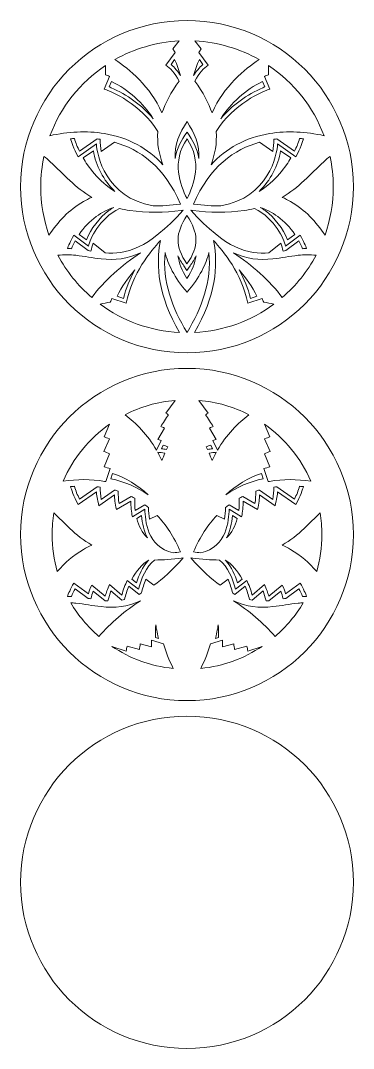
# Model space of a CAD drawing. Header units: millimetres. Extents: x -393 to 393, y -393 to 393.
# Drawn here: x 139 to 393, y -393 to 393 of the extents above; entities that cross this region are included whole.
import ezdxf

# ---------------------------------------------------------------- set-up
doc = ezdxf.new("R2010")
doc.units = ezdxf.units.MM
doc.header["$MEASUREMENT"] = 0
doc.layers.add('layer 1', color=7, linetype='Continuous')

msp = doc.modelspace()

# ---------------------------------------------------------------- linework, layer by layer
at = {"layer": 'layer 1', "lineweight": 9}
for points, knots in [([(392.8121, 265.8121), (392.8121, 335.9523), (335.9523, 392.8121), (265.8121, 392.8121), (265.8121, 392.8121), (195.6719, 392.8121), (138.8121, 335.9523), (138.8121, 265.8121), (138.8121, 265.8121), (138.8121, 195.6719), (195.6719, 138.8121), (265.8121, 138.8121), (265.8121, 138.8121), (335.9523, 138.8121), (392.8121, 195.6719), (392.8121, 265.8121)], [0, 0, 0, 0, 0.2, 0.2, 0.2, 0.2, 0.4, 0.4, 0.4, 0.4, 0.6, 0.6, 0.6, 0.6, 1, 1, 1, 1]), ([(210.8425, 362.9645), (225.4097, 371.2244), (242.0178, 376.3028), (259.7222, 377.2548), (259.7222, 377.2548), (259.7222, 377.2548), (255.0872, 371.1088), (255.0872, 371.1088), (255.0872, 371.1088), (255.5836, 370.3101), (256.1477, 369.4006), (256.7513, 368.3657), (256.7513, 368.3657), (256.7513, 368.3657), (249.7132, 358.5883), (249.7132, 358.5883), (249.7132, 358.5883), (252.6923, 356.7081), (256.6204, 352.6787), (259.8505, 346.564), (259.8505, 346.564), (253.5331, 337.8253), (249.3042, 329.7689), (246.7184, 322.2672), (246.7184, 322.2672), (237.6409, 342.686), (221.7443, 355.8388), (210.8425, 362.9645)], [0, 0, 0, 0, 0.125, 0.125, 0.125, 0.125, 0.25, 0.25, 0.25, 0.25, 0.375, 0.375, 0.375, 0.375, 0.5, 0.5, 0.5, 0.5, 0.625, 0.625, 0.625, 0.625, 0.75, 0.75, 0.75, 0.75, 1, 1, 1, 1]), ([(274.8729, 368.3657), (275.4765, 369.4006), (276.0406, 370.3101), (276.537, 371.1088), (276.537, 371.1088), (276.537, 371.1088), (271.902, 377.2548), (271.902, 377.2548), (271.902, 377.2548), (289.6065, 376.3028), (306.2146, 371.2243), (320.7817, 362.9646), (320.7817, 362.9646), (309.8798, 355.8387), (293.9834, 342.6859), (284.9058, 322.2671), (284.9058, 322.2671), (282.32, 329.7689), (278.091, 337.8252), (271.7736, 346.564), (271.7736, 346.564), (275.0037, 352.6788), (278.9319, 356.7081), (281.911, 358.5883), (281.911, 358.5883), (281.911, 358.5883), (274.8729, 368.3657), (274.8729, 368.3657)], [0, 0, 0, 0, 0.125, 0.125, 0.125, 0.125, 0.25, 0.25, 0.25, 0.25, 0.375, 0.375, 0.375, 0.375, 0.5, 0.5, 0.5, 0.5, 0.625, 0.625, 0.625, 0.625, 0.75, 0.75, 0.75, 0.75, 1, 1, 1, 1]), ([(256.3592, 362.9294), (258.3157, 358.9942), (259.7518, 354.9656), (260.8018, 350.6983), (260.8018, 350.6983), (258.8773, 353.7947), (256.4531, 356.8788), (253.7063, 359.2137), (253.7063, 359.2137), (253.7063, 359.2137), (256.3592, 362.9294), (256.3592, 362.9294)], [0, 0, 0, 0, 0.25, 0.25, 0.25, 0.25, 0.5, 0.5, 0.5, 0.5, 1, 1, 1, 1]), ([(270.8224, 350.6983), (271.8724, 354.9656), (273.3085, 358.9942), (275.265, 362.9294), (275.265, 362.9294), (275.265, 362.9294), (277.9179, 359.2137), (277.9179, 359.2137), (277.9179, 359.2137), (275.1711, 356.8788), (272.7469, 353.7947), (270.8224, 350.6983)], [0, 0, 0, 0, 0.25, 0.25, 0.25, 0.25, 0.5, 0.5, 0.5, 0.5, 1, 1, 1, 1]), ([(203.5459, 351.3994), (204.5718, 351.0199), (205.6314, 350.5933), (206.7182, 350.1197), (206.7182, 350.1197), (206.7182, 350.1197), (202.6014, 340.4472), (202.6014, 340.4472), (202.6014, 340.4472), (208.2282, 338.5216), (230.2641, 329.4539), (243.615, 308.0762), (243.615, 308.0762), (242.79, 298.8162), (244.447, 290.4209), (247.4732, 282.5708), (247.4732, 282.5708), (236.0486, 294.9576), (221.2684, 303.3664), (202.8088, 306.4482), (202.8088, 306.4482), (189.1628, 308.7263), (174.8233, 307.8294), (161.2042, 304.7974), (161.2042, 304.7974), (169.4253, 326.8475), (184.4188, 345.5985), (203.6547, 358.5211), (203.6547, 358.5211), (203.7907, 355.9416), (203.7263, 353.4731), (203.5459, 351.3994)], [0, 0, 0, 0, 0.11111111, 0.11111111, 0.11111111, 0.11111111, 0.22222222, 0.22222222, 0.22222222, 0.22222222, 0.33333333, 0.33333333, 0.33333333, 0.33333333, 0.44444444, 0.44444444, 0.44444444, 0.44444444, 0.55555556, 0.55555556, 0.55555556, 0.55555556, 0.66666667, 0.66666667, 0.66666667, 0.66666667, 0.77777778, 0.77777778, 0.77777778, 0.77777778, 1, 1, 1, 1]), ([(324.906, 350.1197), (325.9928, 350.5933), (327.0524, 351.0199), (328.0783, 351.3994), (328.0783, 351.3994), (327.8979, 353.4731), (327.8336, 355.9415), (327.9695, 358.521), (327.9695, 358.521), (347.2055, 345.5986), (362.1989, 326.8474), (370.42, 304.7975), (370.42, 304.7975), (356.8009, 307.8295), (342.4615, 308.7264), (328.8154, 306.4482), (328.8154, 306.4482), (310.3556, 303.3664), (295.5757, 294.9575), (284.151, 282.5707), (284.151, 282.5707), (287.1771, 290.4208), (288.834, 298.816), (288.0091, 308.0761), (288.0091, 308.0761), (301.36, 329.4539), (323.396, 338.5216), (329.0228, 340.4472), (329.0228, 340.4472), (329.0228, 340.4472), (324.906, 350.1197), (324.906, 350.1197)], [0, 0, 0, 0, 0.11111111, 0.11111111, 0.11111111, 0.11111111, 0.22222222, 0.22222222, 0.22222222, 0.22222222, 0.33333333, 0.33333333, 0.33333333, 0.33333333, 0.44444444, 0.44444444, 0.44444444, 0.44444444, 0.55555556, 0.55555556, 0.55555556, 0.55555556, 0.66666667, 0.66666667, 0.66666667, 0.66666667, 0.77777778, 0.77777778, 0.77777778, 0.77777778, 1, 1, 1, 1]), ([(208.2342, 346.2419), (220.9679, 340.0357), (232.4161, 329.7146), (240.1063, 317.7927), (240.1063, 317.7927), (231.4861, 328.0843), (220.0317, 336.2785), (207.8381, 341.5033), (207.8381, 341.5033), (207.3772, 341.7008), (206.9133, 341.895), (206.4469, 342.0843), (206.4469, 342.0843), (206.4469, 342.0843), (208.2342, 346.2419), (208.2342, 346.2419)], [0, 0, 0, 0, 0.2, 0.2, 0.2, 0.2, 0.4, 0.4, 0.4, 0.4, 0.6, 0.6, 0.6, 0.6, 1, 1, 1, 1]), ([(291.5179, 317.7927), (299.2081, 329.7146), (310.6563, 340.0357), (323.39, 346.2419), (323.39, 346.2419), (323.39, 346.2419), (325.1773, 342.0843), (325.1773, 342.0843), (325.1773, 342.0843), (324.7109, 341.895), (324.247, 341.7008), (323.7861, 341.5033), (323.7861, 341.5033), (311.5925, 336.2785), (300.1381, 328.0843), (291.5179, 317.7927)], [0, 0, 0, 0, 0.2, 0.2, 0.2, 0.2, 0.4, 0.4, 0.4, 0.4, 0.6, 0.6, 0.6, 0.6, 1, 1, 1, 1]), ([(256.7044, 287.284), (256.1216, 297.5838), (260.2175, 307.1542), (265.8121, 315.7072), (265.8121, 315.7072), (271.4067, 307.1542), (275.5026, 297.5838), (274.9198, 287.284), (274.9198, 287.284), (273.6211, 295.622), (270.3471, 300.8212), (265.8121, 307.5427), (265.8121, 307.5427), (261.2771, 300.8212), (258.0031, 295.622), (256.7044, 287.284)], [0, 0, 0, 0, 0.2, 0.2, 0.2, 0.2, 0.4, 0.4, 0.4, 0.4, 0.6, 0.6, 0.6, 0.6, 1, 1, 1, 1]), ([(210.5878, 299.7909), (229.4677, 294.4594), (248.5226, 281.2531), (260.9116, 252.4455), (260.9116, 252.4455), (253.2045, 251.5254), (246.2357, 251.1123), (239.9017, 251.1301), (239.9017, 251.1301), (203.8404, 257.4791), (196.7841, 290.2678), (196.7311, 298.5488), (196.7311, 298.5488), (196.7311, 298.5488), (182.7512, 288.6435), (182.7512, 288.6435), (182.7512, 288.6435), (179.1754, 295.2018), (177.4036, 300.5095), (176.9938, 302.4398), (176.9938, 302.4398), (177.9449, 302.5291), (178.9119, 302.6079), (179.8931, 302.6741), (179.8931, 302.6741), (180.8733, 299.3536), (182.1994, 295.9695), (183.7418, 292.883), (183.7418, 292.883), (183.7418, 292.883), (197.1371, 302.3739), (197.1371, 302.3739), (197.1371, 302.3739), (197.9531, 302.2852), (198.7727, 302.1846), (199.595, 302.0716), (199.595, 302.0716), (199.6166, 298.6475), (199.6322, 296.0527), (200.379, 292.6048), (200.379, 292.6048), (200.379, 292.6048), (210.5878, 299.7909), (210.5878, 299.7909)], [0, 0, 0, 0, 0.08333333, 0.08333333, 0.08333333, 0.08333333, 0.16666667, 0.16666667, 0.16666667, 0.16666667, 0.25, 0.25, 0.25, 0.25, 0.33333333, 0.33333333, 0.33333333, 0.33333333, 0.41666667, 0.41666667, 0.41666667, 0.41666667, 0.5, 0.5, 0.5, 0.5, 0.58333333, 0.58333333, 0.58333333, 0.58333333, 0.66666667, 0.66666667, 0.66666667, 0.66666667, 0.75, 0.75, 0.75, 0.75, 0.83333333, 0.83333333, 0.83333333, 0.83333333, 1, 1, 1, 1]), ([(265.8121, 256.8912), (260.3153, 267.4803), (254.015, 284.8972), (265.8121, 302.382), (265.8121, 302.382), (277.6092, 284.8972), (271.3089, 267.4803), (265.8121, 256.8912)], [0, 0, 0, 0, 0.33333333, 0.33333333, 0.33333333, 0.33333333, 1, 1, 1, 1]), ([(331.2452, 292.6048), (331.992, 296.0527), (332.0076, 298.6475), (332.0291, 302.0716), (332.0291, 302.0716), (332.8515, 302.1846), (333.6711, 302.2852), (334.4871, 302.3739), (334.4871, 302.3739), (334.4871, 302.3739), (347.8824, 292.883), (347.8824, 292.883), (347.8824, 292.883), (349.4248, 295.9695), (350.7509, 299.3536), (351.7311, 302.6741), (351.7311, 302.6741), (352.7123, 302.6079), (353.6793, 302.5291), (354.6304, 302.4398), (354.6304, 302.4398), (354.2206, 300.5095), (352.4489, 295.2017), (348.8731, 288.6435), (348.8731, 288.6435), (348.8731, 288.6435), (334.8931, 298.5488), (334.8931, 298.5488), (334.8931, 298.5488), (334.8401, 290.2678), (327.7838, 257.4791), (291.7225, 251.1301), (291.7225, 251.1301), (285.3885, 251.1123), (278.4197, 251.5254), (270.7126, 252.4455), (270.7126, 252.4455), (283.1016, 281.2531), (302.1565, 294.4594), (321.0364, 299.7909), (321.0364, 299.7909), (321.0364, 299.7909), (331.2452, 292.6048), (331.2452, 292.6048)], [0, 0, 0, 0, 0.08333333, 0.08333333, 0.08333333, 0.08333333, 0.16666667, 0.16666667, 0.16666667, 0.16666667, 0.25, 0.25, 0.25, 0.25, 0.33333333, 0.33333333, 0.33333333, 0.33333333, 0.41666667, 0.41666667, 0.41666667, 0.41666667, 0.5, 0.5, 0.5, 0.5, 0.58333333, 0.58333333, 0.58333333, 0.58333333, 0.66666667, 0.66666667, 0.66666667, 0.66666667, 0.75, 0.75, 0.75, 0.75, 0.83333333, 0.83333333, 0.83333333, 0.83333333, 1, 1, 1, 1]), ([(194.3554, 293.328), (196.3112, 282.0019), (201.9258, 270.7164), (210.8185, 262.206), (210.8185, 262.206), (198.3932, 269.7967), (189.8501, 281.9779), (186.5458, 287.7947), (186.5458, 287.7947), (186.5458, 287.7947), (194.3554, 293.328), (194.3554, 293.328)], [0, 0, 0, 0, 0.25, 0.25, 0.25, 0.25, 0.5, 0.5, 0.5, 0.5, 1, 1, 1, 1]), ([(320.8057, 262.206), (329.6984, 270.7164), (335.313, 282.0019), (337.2688, 293.328), (337.2688, 293.328), (337.2688, 293.328), (345.0784, 287.7947), (345.0784, 287.7947), (345.0784, 287.7947), (341.7741, 281.9779), (333.231, 269.7967), (320.8057, 262.206)], [0, 0, 0, 0, 0.25, 0.25, 0.25, 0.25, 0.5, 0.5, 0.5, 0.5, 1, 1, 1, 1]), ([(161.4218, 284.9049), (166.5402, 280.2498), (171.2902, 275.1985), (176.3585, 270.4847), (176.3585, 270.4847), (181.5732, 265.6347), (186.9821, 261.2829), (193.0888, 257.6798), (193.0888, 257.6798), (190.9442, 256.7113), (188.837, 255.6286), (186.772, 254.4284), (186.772, 254.4284), (175.8147, 248.0597), (167.2474, 239.153), (160.4931, 228.7903), (160.4931, 228.7903), (156.4209, 240.3753), (154.206, 252.835), (154.206, 265.8121), (154.206, 265.8121), (154.206, 273.7673), (155.0385, 281.5282), (156.6207, 289.0122), (156.6207, 289.0122), (158.2659, 287.7017), (159.8605, 286.3248), (161.4218, 284.9049)], [0, 0, 0, 0, 0.125, 0.125, 0.125, 0.125, 0.25, 0.25, 0.25, 0.25, 0.375, 0.375, 0.375, 0.375, 0.5, 0.5, 0.5, 0.5, 0.625, 0.625, 0.625, 0.625, 0.75, 0.75, 0.75, 0.75, 1, 1, 1, 1]), ([(355.2657, 270.4847), (360.334, 275.1986), (365.0841, 280.25), (370.2024, 284.9049), (370.2024, 284.9049), (371.7636, 286.3248), (373.3582, 287.7017), (375.0035, 289.0123), (375.0035, 289.0123), (376.5858, 281.5283), (377.4182, 273.7673), (377.4182, 265.8121), (377.4182, 265.8121), (377.4182, 252.8351), (375.2033, 240.3753), (371.1311, 228.7903), (371.1311, 228.7903), (364.3769, 239.1531), (355.8095, 248.0596), (344.8522, 254.4284), (344.8522, 254.4284), (342.7871, 255.6286), (340.68, 256.7114), (338.5354, 257.6798), (338.5354, 257.6798), (344.6421, 261.2829), (350.0508, 265.6347), (355.2657, 270.4847)], [0, 0, 0, 0, 0.125, 0.125, 0.125, 0.125, 0.25, 0.25, 0.25, 0.25, 0.375, 0.375, 0.375, 0.375, 0.5, 0.5, 0.5, 0.5, 0.625, 0.625, 0.625, 0.625, 0.75, 0.75, 0.75, 0.75, 1, 1, 1, 1]), ([(222.0873, 247.6263), (235.0281, 245.6328), (248.522, 246.1215), (261.4819, 247.6689), (261.4819, 247.6689), (261.4819, 247.6689), (263.0132, 247.8517), (263.0132, 247.8517), (263.0132, 247.8517), (235.8015, 217.9012), (219.0519, 213.9478), (203.2632, 215.1893), (203.2632, 215.1893), (203.2632, 215.1893), (194.2623, 222.5304), (194.2623, 222.5304), (194.2623, 222.5304), (193.5343, 220.59), (193.0083, 218.6023), (192.4436, 216.6113), (192.4436, 216.6113), (191.7332, 216.7248), (191.0202, 216.8391), (190.304, 216.9523), (190.304, 216.9523), (190.304, 216.9523), (180.3982, 224.3847), (180.3982, 224.3847), (180.3982, 224.3847), (179.3457, 222.493), (178.4295, 220.4653), (177.6152, 218.441), (177.6152, 218.441), (176.6087, 218.494), (175.5886, 218.5278), (174.5531, 218.5381), (174.5531, 218.5381), (175.2625, 220.4026), (176.7789, 224.1798), (179.5128, 228.6575), (179.5128, 228.6575), (179.5128, 228.6575), (190.5198, 220.3988), (190.5198, 220.3988), (190.5198, 220.3988), (192.134, 226.0762), (198.1964, 240.937), (214.3238, 249.1564), (214.3238, 249.1564), (216.8736, 248.5374), (219.4621, 248.0307), (222.0873, 247.6263)], [0, 0, 0, 0, 0.07142857, 0.07142857, 0.07142857, 0.07142857, 0.14285714, 0.14285714, 0.14285714, 0.14285714, 0.21428571, 0.21428571, 0.21428571, 0.21428571, 0.28571429, 0.28571429, 0.28571429, 0.28571429, 0.35714286, 0.35714286, 0.35714286, 0.35714286, 0.42857143, 0.42857143, 0.42857143, 0.42857143, 0.5, 0.5, 0.5, 0.5, 0.57142857, 0.57142857, 0.57142857, 0.57142857, 0.64285714, 0.64285714, 0.64285714, 0.64285714, 0.71428571, 0.71428571, 0.71428571, 0.71428571, 0.78571429, 0.78571429, 0.78571429, 0.78571429, 0.85714286, 0.85714286, 0.85714286, 0.85714286, 1, 1, 1, 1]), ([(196.6, 243.0739), (200.7999, 246.0997), (205.281, 248.3776), (209.9467, 250.0251), (209.9467, 250.0251), (208.6659, 249.2532), (207.4141, 248.4187), (206.1943, 247.5195), (206.1943, 247.5195), (198.777, 242.0521), (192.4812, 233.8785), (189.062, 225.1011), (189.062, 225.1011), (189.062, 225.1011), (183.3894, 229.3573), (183.3894, 229.3573), (183.3894, 229.3573), (186.9502, 234.6415), (191.389, 239.3196), (196.6, 243.0739)], [0, 0, 0, 0, 0.16666667, 0.16666667, 0.16666667, 0.16666667, 0.33333333, 0.33333333, 0.33333333, 0.33333333, 0.5, 0.5, 0.5, 0.5, 0.66666667, 0.66666667, 0.66666667, 0.66666667, 1, 1, 1, 1]), ([(265.8118, 206.9176), (256.4227, 220.3269), (256.9083, 230.2157), (265.8119, 243.777), (265.8119, 243.777), (274.7153, 230.2156), (275.2008, 220.3267), (265.8118, 206.9176)], [0, 0, 0, 0, 0.33333333, 0.33333333, 0.33333333, 0.33333333, 1, 1, 1, 1]), ([(270.1423, 247.6689), (283.1022, 246.1215), (296.5962, 245.633), (309.5369, 247.6263), (309.5369, 247.6263), (312.1621, 248.0306), (314.7507, 248.5373), (317.3003, 249.1564), (317.3003, 249.1564), (333.4279, 240.9371), (339.4902, 226.0762), (341.1044, 220.3988), (341.1044, 220.3988), (341.1044, 220.3988), (352.1114, 228.6575), (352.1114, 228.6575), (352.1114, 228.6575), (354.8453, 224.1798), (356.3617, 220.4026), (357.0711, 218.5381), (357.0711, 218.5381), (356.0356, 218.5278), (355.0155, 218.494), (354.009, 218.441), (354.009, 218.441), (353.1947, 220.4653), (352.2785, 222.493), (351.226, 224.3847), (351.226, 224.3847), (351.226, 224.3847), (341.3202, 216.9523), (341.3202, 216.9523), (341.3202, 216.9523), (340.604, 216.8391), (339.891, 216.7248), (339.1806, 216.6113), (339.1806, 216.6113), (338.6159, 218.6023), (338.0899, 220.59), (337.3619, 222.5304), (337.3619, 222.5304), (337.3619, 222.5304), (328.361, 215.1893), (328.361, 215.1893), (328.361, 215.1893), (312.5723, 213.9478), (295.8227, 217.9012), (268.611, 247.8517), (268.611, 247.8517), (268.611, 247.8517), (270.1423, 247.6689), (270.1423, 247.6689)], [0, 0, 0, 0, 0.07142857, 0.07142857, 0.07142857, 0.07142857, 0.14285714, 0.14285714, 0.14285714, 0.14285714, 0.21428571, 0.21428571, 0.21428571, 0.21428571, 0.28571429, 0.28571429, 0.28571429, 0.28571429, 0.35714286, 0.35714286, 0.35714286, 0.35714286, 0.42857143, 0.42857143, 0.42857143, 0.42857143, 0.5, 0.5, 0.5, 0.5, 0.57142857, 0.57142857, 0.57142857, 0.57142857, 0.64285714, 0.64285714, 0.64285714, 0.64285714, 0.71428571, 0.71428571, 0.71428571, 0.71428571, 0.78571429, 0.78571429, 0.78571429, 0.78571429, 0.85714286, 0.85714286, 0.85714286, 0.85714286, 1, 1, 1, 1]), ([(321.6775, 250.0251), (326.3432, 248.3776), (330.8243, 246.0997), (335.0242, 243.0739), (335.0242, 243.0739), (340.2352, 239.3196), (344.674, 234.6415), (348.2348, 229.3573), (348.2348, 229.3573), (348.2348, 229.3573), (342.5622, 225.1011), (342.5622, 225.1011), (342.5622, 225.1011), (339.143, 233.8785), (332.8472, 242.0521), (325.4299, 247.5195), (325.4299, 247.5195), (324.2101, 248.4187), (322.9583, 249.2532), (321.6775, 250.0251)], [0, 0, 0, 0, 0.16666667, 0.16666667, 0.16666667, 0.16666667, 0.33333333, 0.33333333, 0.33333333, 0.33333333, 0.5, 0.5, 0.5, 0.5, 0.66666667, 0.66666667, 0.66666667, 0.66666667, 1, 1, 1, 1]), ([(208.4663, 180.3034), (208.4663, 180.3034), (219.3051, 176.7188), (219.3051, 176.7188), (219.3051, 176.7188), (224.3444, 199.8278), (237.9258, 216.3343), (245.5908, 224.715), (245.5908, 224.715), (241.7015, 204.8717), (243.9919, 182.0805), (260.1822, 154.3456), (260.1822, 154.3456), (237.5481, 155.4701), (216.6885, 163.3377), (199.5714, 175.9806), (199.5714, 175.9806), (202.1025, 176.6311), (204.5682, 177.1322), (207.2618, 177.6363), (207.2618, 177.6363), (207.6543, 178.537), (208.0558, 179.4258), (208.4663, 180.3034)], [0, 0, 0, 0, 0.14285714, 0.14285714, 0.14285714, 0.14285714, 0.28571429, 0.28571429, 0.28571429, 0.28571429, 0.42857143, 0.42857143, 0.42857143, 0.42857143, 0.57142857, 0.57142857, 0.57142857, 0.57142857, 0.71428571, 0.71428571, 0.71428571, 0.71428571, 1, 1, 1, 1]), ([(286.0335, 224.7149), (293.6984, 216.3343), (307.2798, 199.8278), (312.3191, 176.7188), (312.3191, 176.7188), (312.3191, 176.7188), (323.1579, 180.3034), (323.1579, 180.3034), (323.1579, 180.3034), (323.5684, 179.4258), (323.9699, 178.537), (324.3624, 177.6363), (324.3624, 177.6363), (327.056, 177.1322), (329.5218, 176.6313), (332.0529, 175.9807), (332.0529, 175.9807), (314.9357, 163.3376), (294.0763, 155.4701), (271.442, 154.3456), (271.442, 154.3456), (287.6323, 182.0806), (289.9226, 204.8717), (286.0335, 224.7149)], [0, 0, 0, 0, 0.14285714, 0.14285714, 0.14285714, 0.14285714, 0.28571429, 0.28571429, 0.28571429, 0.28571429, 0.42857143, 0.42857143, 0.42857143, 0.42857143, 0.57142857, 0.57142857, 0.57142857, 0.57142857, 0.71428571, 0.71428571, 0.71428571, 0.71428571, 1, 1, 1, 1]), ([(167.2753, 213.359), (171.8152, 213.8654), (176.3284, 213.8234), (181.0462, 213.3532), (181.0462, 213.3532), (187.4704, 212.713), (193.7893, 211.3587), (200.202, 210.6491), (200.202, 210.6491), (211.09, 209.4443), (220.293, 210.5295), (230.319, 215.1952), (230.319, 215.1952), (230.3274, 215.199), (230.336, 215.2032), (230.3445, 215.207), (230.3445, 215.207), (216.4925, 206.36), (202.4928, 193.7664), (193.1269, 181.1173), (193.1269, 181.1173), (182.6355, 190.1295), (173.8373, 201.0577), (167.2753, 213.359)], [0, 0, 0, 0, 0.14285714, 0.14285714, 0.14285714, 0.14285714, 0.28571429, 0.28571429, 0.28571429, 0.28571429, 0.42857143, 0.42857143, 0.42857143, 0.42857143, 0.57142857, 0.57142857, 0.57142857, 0.57142857, 0.71428571, 0.71428571, 0.71428571, 0.71428571, 1, 1, 1, 1]), ([(265.8121, 185.1387), (275.444, 196.6056), (280.5161, 206.6173), (282.5073, 215.5916), (282.5073, 215.5916), (284.6005, 193.418), (277.1846, 172.965), (265.8121, 154.2886), (265.8121, 154.2886), (254.4396, 172.9649), (247.0239, 193.4178), (249.1169, 215.5913), (249.1169, 215.5913), (251.1082, 206.617), (256.1804, 196.6055), (265.8121, 185.1387)], [0, 0, 0, 0, 0.2, 0.2, 0.2, 0.2, 0.4, 0.4, 0.4, 0.4, 0.6, 0.6, 0.6, 0.6, 1, 1, 1, 1]), ([(263.4474, 205.2621), (263.4474, 205.2621), (265.8118, 201.8853), (265.8118, 201.8853), (265.8118, 201.8853), (265.8118, 201.8853), (268.1762, 205.2621), (268.1762, 205.2621), (268.1762, 205.2621), (270.0328, 207.9137), (271.5474, 210.4751), (272.7107, 212.9916), (272.7107, 212.9916), (272.0158, 207.3731), (269.7095, 201.7395), (265.812, 195.5876), (265.812, 195.5876), (261.915, 201.7389), (259.6084, 207.3719), (258.9134, 212.9903), (258.9134, 212.9903), (260.0767, 210.4743), (261.5911, 207.9132), (263.4474, 205.2621)], [0, 0, 0, 0, 0.14285714, 0.14285714, 0.14285714, 0.14285714, 0.28571429, 0.28571429, 0.28571429, 0.28571429, 0.42857143, 0.42857143, 0.42857143, 0.42857143, 0.57142857, 0.57142857, 0.57142857, 0.57142857, 0.71428571, 0.71428571, 0.71428571, 0.71428571, 1, 1, 1, 1]), ([(331.4222, 210.6491), (337.8349, 211.3587), (344.154, 212.7131), (350.578, 213.3532), (350.578, 213.3532), (355.2958, 213.8232), (359.8091, 213.8654), (364.3488, 213.359), (364.3488, 213.359), (357.7868, 201.0577), (348.9888, 190.1294), (338.4973, 181.1172), (338.4973, 181.1172), (329.1314, 193.7664), (315.1316, 206.3601), (301.2797, 215.207), (301.2797, 215.207), (301.2882, 215.2032), (301.2968, 215.1991), (301.3052, 215.1952), (301.3052, 215.1952), (311.3315, 210.5294), (320.5342, 209.4443), (331.4222, 210.6491)], [0, 0, 0, 0, 0.14285714, 0.14285714, 0.14285714, 0.14285714, 0.28571429, 0.28571429, 0.28571429, 0.28571429, 0.42857143, 0.42857143, 0.42857143, 0.42857143, 0.57142857, 0.57142857, 0.57142857, 0.57142857, 0.71428571, 0.71428571, 0.71428571, 0.71428571, 1, 1, 1, 1]), ([(212.4227, 182.035), (216.0274, 189.2596), (220.7683, 196.0799), (226.065, 202.3028), (226.065, 202.3028), (222.3006, 195.4138), (219.1968, 188.037), (217.2286, 180.4498), (217.2286, 180.4498), (217.2286, 180.4498), (212.4227, 182.035), (212.4227, 182.035)], [0, 0, 0, 0, 0.25, 0.25, 0.25, 0.25, 0.5, 0.5, 0.5, 0.5, 1, 1, 1, 1]), ([(305.5592, 202.3028), (310.8559, 196.0799), (315.5968, 189.2596), (319.2015, 182.035), (319.2015, 182.035), (319.2015, 182.035), (314.3956, 180.4498), (314.3956, 180.4498), (314.3956, 180.4498), (312.4274, 188.037), (309.3236, 195.4138), (305.5592, 202.3028)], [0, 0, 0, 0, 0.25, 0.25, 0.25, 0.25, 0.5, 0.5, 0.5, 0.5, 1, 1, 1, 1]), ([(392.8121, -0.0413), (392.8121, 70.0989), (335.9523, 126.9587), (265.8121, 126.9587), (265.8121, 126.9587), (195.6719, 126.9587), (138.8121, 70.0989), (138.8121, -0.0413), (138.8121, -0.0413), (138.8121, -70.1815), (195.6719, -127.0413), (265.8121, -127.0413), (265.8121, -127.0413), (335.9523, -127.0413), (392.8121, -70.1815), (392.8121, -0.0413)], [0, 0, 0, 0, 0.2, 0.2, 0.2, 0.2, 0.4, 0.4, 0.4, 0.4, 0.6, 0.6, 0.6, 0.6, 1, 1, 1, 1]), ([(218.664, 91.4988), (230.2517, 97.4791), (243.121, 101.3238), (256.7513, 102.5124), (256.7513, 102.5124), (256.7513, 102.5124), (249.7132, 92.7349), (249.7132, 92.7349), (249.7132, 92.7349), (250.3156, 92.3547), (250.9569, 91.8866), (251.6233, 91.3312), (251.6233, 91.3312), (250.1495, 89.11), (247.1687, 84.5329), (245.8566, 82.5763), (245.8566, 82.5763), (246.6198, 82.2534), (247.5241, 81.8171), (248.5194, 81.2656), (248.5194, 81.2656), (248.5194, 81.2656), (243.4706, 72.5898), (243.4706, 72.5898), (243.4706, 72.5898), (244.1467, 72.4494), (245.0929, 72.2202), (246.2178, 71.8881), (246.2178, 71.8881), (246.2178, 71.8881), (242.6436, 64.3833), (242.6436, 64.3833), (242.6436, 64.3833), (235.7544, 76.2424), (226.7163, 85.1716), (218.664, 91.4988)], [0, 0, 0, 0, 0.1, 0.1, 0.1, 0.1, 0.2, 0.2, 0.2, 0.2, 0.3, 0.3, 0.3, 0.3, 0.4, 0.4, 0.4, 0.4, 0.5, 0.5, 0.5, 0.5, 0.6, 0.6, 0.6, 0.6, 0.7, 0.7, 0.7, 0.7, 0.8, 0.8, 0.8, 0.8, 1, 1, 1, 1]), ([(281.911, 92.7349), (281.911, 92.7349), (274.8729, 102.5124), (274.8729, 102.5124), (274.8729, 102.5124), (288.5032, 101.3238), (301.3724, 97.479), (312.9602, 91.4987), (312.9602, 91.4987), (304.9079, 85.1714), (295.8697, 76.2424), (288.9806, 64.3832), (288.9806, 64.3832), (288.9806, 64.3832), (285.4064, 71.8881), (285.4064, 71.8881), (285.4064, 71.8881), (286.5313, 72.2202), (287.4775, 72.4494), (288.1536, 72.5898), (288.1536, 72.5898), (288.1536, 72.5898), (283.1048, 81.2656), (283.1048, 81.2656), (283.1048, 81.2656), (284.1, 81.8172), (285.0044, 82.2534), (285.7676, 82.5763), (285.7676, 82.5763), (284.4555, 84.5329), (281.4747, 89.11), (280.0009, 91.3312), (280.0009, 91.3312), (280.6673, 91.8866), (281.3086, 92.3547), (281.911, 92.7349)], [0, 0, 0, 0, 0.1, 0.1, 0.1, 0.1, 0.2, 0.2, 0.2, 0.2, 0.3, 0.3, 0.3, 0.3, 0.4, 0.4, 0.4, 0.4, 0.5, 0.5, 0.5, 0.5, 0.6, 0.6, 0.6, 0.6, 0.7, 0.7, 0.7, 0.7, 0.8, 0.8, 0.8, 0.8, 1, 1, 1, 1]), ([(171.2695, 40.7652), (178.8674, 58.3448), (191.2252, 73.3869), (206.7182, 84.2663), (206.7182, 84.2663), (206.7182, 84.2663), (202.6014, 74.5938), (202.6014, 74.5938), (202.6014, 74.5938), (203.5455, 74.2707), (204.9517, 73.7465), (206.7013, 72.9969), (206.7013, 72.9969), (206.7013, 72.9969), (202.3038, 63.4993), (202.3038, 63.4993), (202.3038, 63.4993), (203.6746, 62.9562), (205.1783, 62.3474), (206.783, 61.663), (206.783, 61.663), (206.783, 61.663), (202.6665, 51.5994), (202.6665, 51.5994), (202.6665, 51.5994), (204.0364, 51.2835), (205.5875, 50.857), (207.2747, 50.3172), (207.2747, 50.3172), (207.2747, 50.3172), (203.9124, 40.4034), (203.9124, 40.4034), (203.9124, 40.4034), (203.5461, 40.4693), (203.1781, 40.5331), (202.8087, 40.5948), (202.8087, 40.5948), (192.4887, 42.3175), (181.7714, 42.2244), (171.2695, 40.7652)], [0, 0, 0, 0, 0.09090909, 0.09090909, 0.09090909, 0.09090909, 0.18181818, 0.18181818, 0.18181818, 0.18181818, 0.27272727, 0.27272727, 0.27272727, 0.27272727, 0.36363636, 0.36363636, 0.36363636, 0.36363636, 0.45454545, 0.45454545, 0.45454545, 0.45454545, 0.54545455, 0.54545455, 0.54545455, 0.54545455, 0.63636364, 0.63636364, 0.63636364, 0.63636364, 0.72727273, 0.72727273, 0.72727273, 0.72727273, 0.81818182, 0.81818182, 0.81818182, 0.81818182, 1, 1, 1, 1]), ([(328.9577, 51.5994), (328.9577, 51.5994), (324.8412, 61.663), (324.8412, 61.663), (324.8412, 61.663), (326.4458, 62.3474), (327.9496, 62.9562), (329.3204, 63.4993), (329.3204, 63.4993), (329.3204, 63.4993), (324.9229, 72.9969), (324.9229, 72.9969), (324.9229, 72.9969), (326.6724, 73.7466), (328.0787, 74.2707), (329.0228, 74.5938), (329.0228, 74.5938), (329.0228, 74.5938), (324.9061, 84.2664), (324.9061, 84.2664), (324.9061, 84.2664), (340.3989, 73.3868), (352.7568, 58.345), (360.3547, 40.7654), (360.3547, 40.7654), (349.8529, 42.2246), (339.1356, 42.3177), (328.8155, 40.5948), (328.8155, 40.5948), (328.4461, 40.5332), (328.0781, 40.4693), (327.7118, 40.4034), (327.7118, 40.4034), (327.7118, 40.4034), (324.3495, 50.3172), (324.3495, 50.3172), (324.3495, 50.3172), (326.0367, 50.8569), (327.5878, 51.2835), (328.9577, 51.5994)], [0, 0, 0, 0, 0.09090909, 0.09090909, 0.09090909, 0.09090909, 0.18181818, 0.18181818, 0.18181818, 0.18181818, 0.27272727, 0.27272727, 0.27272727, 0.27272727, 0.36363636, 0.36363636, 0.36363636, 0.36363636, 0.45454545, 0.45454545, 0.45454545, 0.45454545, 0.54545455, 0.54545455, 0.54545455, 0.54545455, 0.63636364, 0.63636364, 0.63636364, 0.63636364, 0.72727273, 0.72727273, 0.72727273, 0.72727273, 0.81818182, 0.81818182, 0.81818182, 0.81818182, 1, 1, 1, 1]), ([(247.7373, 68.366), (247.7373, 68.366), (246.3612, 65.4763), (246.3612, 65.4763), (246.3612, 65.4763), (247.4826, 65.3816), (248.8487, 65.2061), (250.2828, 64.9683), (250.2828, 64.9683), (250.5923, 65.6038), (250.9135, 66.2433), (251.2465, 66.8866), (251.2465, 66.8866), (249.979, 67.4893), (248.753, 67.9978), (247.7373, 68.366)], [0, 0, 0, 0, 0.2, 0.2, 0.2, 0.2, 0.4, 0.4, 0.4, 0.4, 0.6, 0.6, 0.6, 0.6, 1, 1, 1, 1]), ([(280.3777, 66.8865), (280.7106, 66.2433), (281.0318, 65.6038), (281.3413, 64.9683), (281.3413, 64.9683), (282.7754, 65.2061), (284.1416, 65.3816), (285.263, 65.4763), (285.263, 65.4763), (285.263, 65.4763), (283.8869, 68.366), (283.8869, 68.366), (283.8869, 68.366), (282.8711, 67.9978), (281.6452, 67.4893), (280.3777, 66.8865)], [0, 0, 0, 0, 0.2, 0.2, 0.2, 0.2, 0.4, 0.4, 0.4, 0.4, 0.6, 0.6, 0.6, 0.6, 1, 1, 1, 1]), ([(246.7184, 56.4138), (245.7374, 58.6203), (244.6767, 60.7421), (243.5515, 62.7805), (243.5515, 62.7805), (244.9249, 62.7011), (246.8434, 62.5393), (249.0061, 62.2212), (249.0061, 62.2212), (248.1334, 60.2485), (247.3731, 58.3133), (246.7184, 56.4138)], [0, 0, 0, 0, 0.25, 0.25, 0.25, 0.25, 0.5, 0.5, 0.5, 0.5, 1, 1, 1, 1]), ([(284.9058, 56.4137), (284.251, 58.3133), (283.4908, 60.2485), (282.618, 62.2212), (282.618, 62.2212), (284.7807, 62.5393), (286.6993, 62.7011), (288.0728, 62.7805), (288.0728, 62.7805), (286.9476, 60.7421), (285.8869, 58.6203), (284.9058, 56.4137)], [0, 0, 0, 0, 0.25, 0.25, 0.25, 0.25, 0.5, 0.5, 0.5, 0.5, 1, 1, 1, 1]), ([(209.0802, 46.6541), (218.6489, 43.2023), (228.4972, 37.5745), (236.1205, 30.4047), (236.1205, 30.4047), (227.6272, 36.2567), (218.1091, 40.3151), (207.7023, 42.5913), (207.7023, 42.5913), (207.7023, 42.5913), (209.0802, 46.6541), (209.0802, 46.6541)], [0, 0, 0, 0, 0.25, 0.25, 0.25, 0.25, 0.5, 0.5, 0.5, 0.5, 1, 1, 1, 1]), ([(295.5037, 30.4047), (303.127, 37.5745), (312.9753, 43.2023), (322.544, 46.6541), (322.544, 46.6541), (322.544, 46.6541), (323.9219, 42.5913), (323.9219, 42.5913), (323.9219, 42.5913), (313.5151, 40.3151), (303.997, 36.2567), (295.5037, 30.4047)], [0, 0, 0, 0, 0.25, 0.25, 0.25, 0.25, 0.5, 0.5, 0.5, 0.5, 1, 1, 1, 1]), ([(223.3123, 29.0388), (224.1873, 28.6027), (225.0592, 28.1453), (225.9273, 27.6659), (225.9273, 27.6659), (225.8685, 24.4487), (225.8512, 21.4323), (226.2515, 18.2057), (226.2515, 18.2057), (226.2515, 18.2057), (233.6527, 22.7099), (233.6527, 22.7099), (233.6527, 22.7099), (234.5896, 22.0181), (235.5193, 21.2958), (236.4406, 20.5418), (236.4406, 20.5418), (236.5848, 17.5837), (236.7398, 14.646), (237.1601, 11.7085), (237.1601, 11.7085), (237.1601, 11.7085), (242.9689, 14.4968), (242.9689, 14.4968), (242.9689, 14.4968), (249.7443, 7.4251), (255.8781, -1.7037), (260.9116, -13.4079), (260.9116, -13.4079), (258.9925, -13.637), (257.119, -13.8347), (255.2899, -14.0022), (255.2899, -14.0022), (235.0626, -9.5101), (234.0307, 10.6677), (233.6109, 19.3056), (233.6109, 19.3056), (233.6109, 19.3056), (224.1241, 13.5321), (224.1241, 13.5321), (224.1241, 13.5321), (223.3019, 17.2766), (222.9222, 21.2915), (223.0005, 25.5155), (223.0005, 25.5155), (223.0005, 25.5155), (211.8968, 19.0388), (211.8968, 19.0388), (211.8968, 19.0388), (210.8295, 23.6153), (210.4914, 27.6395), (210.4334, 30.2991), (210.4334, 30.2991), (210.4334, 30.2991), (198.6301, 21.9906), (198.6301, 21.9906), (198.6301, 21.9906), (197.2443, 26.6375), (196.7451, 30.5156), (196.7311, 32.6954), (196.7311, 32.6954), (196.7311, 32.6954), (182.7512, 22.7901), (182.7512, 22.7901), (182.7512, 22.7901), (179.1754, 29.3484), (177.4036, 34.6561), (176.9938, 36.5864), (176.9938, 36.5864), (177.9449, 36.6757), (178.9119, 36.7545), (179.8931, 36.8207), (179.8931, 36.8207), (180.8733, 33.5002), (182.1994, 30.1161), (183.7418, 27.0296), (183.7418, 27.0296), (183.7418, 27.0296), (197.1371, 36.5205), (197.1371, 36.5205), (197.1371, 36.5205), (197.9531, 36.4318), (198.7727, 36.3312), (199.595, 36.2182), (199.595, 36.2182), (199.6166, 32.7941), (199.6322, 30.1993), (200.379, 26.7514), (200.379, 26.7514), (200.379, 26.7514), (210.5878, 33.9375), (210.5878, 33.9375), (210.5878, 33.9375), (211.4778, 33.6861), (212.3684, 33.4172), (213.2585, 33.1301), (213.2585, 33.1301), (213.3306, 29.8573), (213.4256, 26.8484), (213.9467, 23.576), (213.9467, 23.576), (213.9467, 23.576), (223.3123, 29.0388), (223.3123, 29.0388)], [0, 0, 0, 0, 0.03703704, 0.03703704, 0.03703704, 0.03703704, 0.07407407, 0.07407407, 0.07407407, 0.07407407, 0.11111111, 0.11111111, 0.11111111, 0.11111111, 0.14814815, 0.14814815, 0.14814815, 0.14814815, 0.18518519, 0.18518519, 0.18518519, 0.18518519, 0.22222222, 0.22222222, 0.22222222, 0.22222222, 0.25925926, 0.25925926, 0.25925926, 0.25925926, 0.2962963, 0.2962963, 0.2962963, 0.2962963, 0.33333333, 0.33333333, 0.33333333, 0.33333333, 0.37037037, 0.37037037, 0.37037037, 0.37037037, 0.40740741, 0.40740741, 0.40740741, 0.40740741, 0.44444444, 0.44444444, 0.44444444, 0.44444444, 0.48148148, 0.48148148, 0.48148148, 0.48148148, 0.51851852, 0.51851852, 0.51851852, 0.51851852, 0.55555556, 0.55555556, 0.55555556, 0.55555556, 0.59259259, 0.59259259, 0.59259259, 0.59259259, 0.62962963, 0.62962963, 0.62962963, 0.62962963, 0.66666667, 0.66666667, 0.66666667, 0.66666667, 0.7037037, 0.7037037, 0.7037037, 0.7037037, 0.74074074, 0.74074074, 0.74074074, 0.74074074, 0.77777778, 0.77777778, 0.77777778, 0.77777778, 0.81481481, 0.81481481, 0.81481481, 0.81481481, 0.85185185, 0.85185185, 0.85185185, 0.85185185, 0.88888889, 0.88888889, 0.88888889, 0.88888889, 0.92592593, 0.92592593, 0.92592593, 0.92592593, 1, 1, 1, 1]), ([(305.6969, 27.6659), (306.565, 28.1453), (307.4369, 28.6027), (308.3119, 29.0388), (308.3119, 29.0388), (308.3119, 29.0388), (317.6775, 23.576), (317.6775, 23.576), (317.6775, 23.576), (318.1986, 26.8484), (318.2936, 29.8573), (318.3657, 33.1301), (318.3657, 33.1301), (319.2558, 33.4172), (320.1464, 33.6861), (321.0364, 33.9375), (321.0364, 33.9375), (321.0364, 33.9375), (331.2452, 26.7514), (331.2452, 26.7514), (331.2452, 26.7514), (331.992, 30.1993), (332.0076, 32.7941), (332.0291, 36.2182), (332.0291, 36.2182), (332.8515, 36.3312), (333.6711, 36.4318), (334.4871, 36.5205), (334.4871, 36.5205), (334.4871, 36.5205), (347.8824, 27.0296), (347.8824, 27.0296), (347.8824, 27.0296), (349.4248, 30.1161), (350.7509, 33.5002), (351.7311, 36.8207), (351.7311, 36.8207), (352.7123, 36.7545), (353.6793, 36.6757), (354.6304, 36.5864), (354.6304, 36.5864), (354.2206, 34.6561), (352.4489, 29.3483), (348.8731, 22.7901), (348.8731, 22.7901), (348.8731, 22.7901), (334.8931, 32.6954), (334.8931, 32.6954), (334.8931, 32.6954), (334.8791, 30.5156), (334.3799, 26.6375), (332.994, 21.9906), (332.994, 21.9906), (332.994, 21.9906), (321.1908, 30.2991), (321.1908, 30.2991), (321.1908, 30.2991), (321.1328, 27.6395), (320.7947, 23.6153), (319.7274, 19.0388), (319.7274, 19.0388), (319.7274, 19.0388), (308.6237, 25.5155), (308.6237, 25.5155), (308.6237, 25.5155), (308.702, 21.2915), (308.3223, 17.2766), (307.5001, 13.5321), (307.5001, 13.5321), (307.5001, 13.5321), (298.0133, 19.3056), (298.0133, 19.3056), (298.0133, 19.3056), (297.5935, 10.6678), (296.5615, -9.5099), (276.3343, -14.0021), (276.3343, -14.0021), (274.5052, -13.8347), (272.6317, -13.637), (270.7126, -13.4079), (270.7126, -13.4079), (275.7461, -1.7037), (281.8799, 7.4251), (288.6553, 14.4968), (288.6553, 14.4968), (288.6553, 14.4968), (294.4641, 11.7085), (294.4641, 11.7085), (294.4641, 11.7085), (294.8844, 14.646), (295.0394, 17.5837), (295.1836, 20.5418), (295.1836, 20.5418), (296.1049, 21.2958), (297.0346, 22.0181), (297.9715, 22.7099), (297.9715, 22.7099), (297.9715, 22.7099), (305.3727, 18.2057), (305.3727, 18.2057), (305.3727, 18.2057), (305.773, 21.4323), (305.7557, 24.4487), (305.6969, 27.6659)], [0, 0, 0, 0, 0.03703704, 0.03703704, 0.03703704, 0.03703704, 0.07407407, 0.07407407, 0.07407407, 0.07407407, 0.11111111, 0.11111111, 0.11111111, 0.11111111, 0.14814815, 0.14814815, 0.14814815, 0.14814815, 0.18518519, 0.18518519, 0.18518519, 0.18518519, 0.22222222, 0.22222222, 0.22222222, 0.22222222, 0.25925926, 0.25925926, 0.25925926, 0.25925926, 0.2962963, 0.2962963, 0.2962963, 0.2962963, 0.33333333, 0.33333333, 0.33333333, 0.33333333, 0.37037037, 0.37037037, 0.37037037, 0.37037037, 0.40740741, 0.40740741, 0.40740741, 0.40740741, 0.44444444, 0.44444444, 0.44444444, 0.44444444, 0.48148148, 0.48148148, 0.48148148, 0.48148148, 0.51851852, 0.51851852, 0.51851852, 0.51851852, 0.55555556, 0.55555556, 0.55555556, 0.55555556, 0.59259259, 0.59259259, 0.59259259, 0.59259259, 0.62962963, 0.62962963, 0.62962963, 0.62962963, 0.66666667, 0.66666667, 0.66666667, 0.66666667, 0.7037037, 0.7037037, 0.7037037, 0.7037037, 0.74074074, 0.74074074, 0.74074074, 0.74074074, 0.77777778, 0.77777778, 0.77777778, 0.77777778, 0.81481481, 0.81481481, 0.81481481, 0.81481481, 0.85185185, 0.85185185, 0.85185185, 0.85185185, 0.88888889, 0.88888889, 0.88888889, 0.88888889, 0.92592593, 0.92592593, 0.92592593, 0.92592593, 1, 1, 1, 1]), ([(164.1831, 16.4757), (168.2792, 12.5696), (172.2124, 8.4874), (176.3585, 4.6313), (176.3585, 4.6313), (181.5732, -0.2187), (186.982, -4.5705), (193.0888, -8.1736), (193.0888, -8.1736), (190.9442, -9.1421), (188.8368, -10.2249), (186.772, -11.425), (186.772, -11.425), (178.9895, -15.9482), (172.4125, -21.7524), (166.8346, -28.4489), (166.8346, -28.4489), (164.2496, -19.4256), (162.8651, -9.8952), (162.8651, -0.0413), (162.8651, -0.0413), (162.8651, 5.581), (163.3159, 11.0982), (164.1831, 16.4757)], [0, 0, 0, 0, 0.14285714, 0.14285714, 0.14285714, 0.14285714, 0.28571429, 0.28571429, 0.28571429, 0.28571429, 0.42857143, 0.42857143, 0.42857143, 0.42857143, 0.57142857, 0.57142857, 0.57142857, 0.57142857, 0.71428571, 0.71428571, 0.71428571, 0.71428571, 1, 1, 1, 1]), ([(338.5354, -8.1736), (344.6422, -4.5705), (350.051, -0.2187), (355.2657, 4.6313), (355.2657, 4.6313), (359.4118, 8.4873), (363.3452, 12.5695), (367.4412, 16.4757), (367.4412, 16.4757), (368.3083, 11.0981), (368.7591, 5.581), (368.7591, -0.0413), (368.7591, -0.0413), (368.7591, -9.8952), (367.3745, -19.4256), (364.7896, -28.4488), (364.7896, -28.4488), (359.2118, -21.7523), (352.6347, -15.9485), (344.8522, -11.425), (344.8522, -11.425), (342.7871, -10.2248), (340.68, -9.142), (338.5354, -8.1736)], [0, 0, 0, 0, 0.14285714, 0.14285714, 0.14285714, 0.14285714, 0.28571429, 0.28571429, 0.28571429, 0.28571429, 0.42857143, 0.42857143, 0.42857143, 0.42857143, 0.57142857, 0.57142857, 0.57142857, 0.57142857, 0.71428571, 0.71428571, 0.71428571, 0.71428571, 1, 1, 1, 1]), ([(227.4369, 12.1694), (227.4369, 12.1694), (231.0535, 14.3704), (231.0535, 14.3704), (231.0535, 14.3704), (231.5863, 8.5749), (232.8381, 2.4881), (235.637, -2.7141), (235.637, -2.7141), (231.6985, 1.3496), (228.9161, 6.7322), (227.4369, 12.1694)], [0, 0, 0, 0, 0.25, 0.25, 0.25, 0.25, 0.5, 0.5, 0.5, 0.5, 1, 1, 1, 1]), ([(295.9872, -2.7141), (298.7861, 2.4881), (300.0379, 8.5749), (300.5707, 14.3704), (300.5707, 14.3704), (300.5707, 14.3704), (304.1873, 12.1694), (304.1873, 12.1694), (304.1873, 12.1694), (302.7081, 6.7322), (299.9257, 1.3496), (295.9872, -2.7141)], [0, 0, 0, 0, 0.25, 0.25, 0.25, 0.25, 0.5, 0.5, 0.5, 0.5, 1, 1, 1, 1]), ([(190.5198, -45.4546), (190.9825, -43.8271), (191.8109, -41.4447), (193.137, -38.6807), (193.137, -38.6807), (193.137, -38.6807), (203.4663, -47.1051), (203.4663, -47.1051), (203.4663, -47.1051), (204.131, -44.8588), (205.0893, -41.7233), (206.5959, -38.2469), (206.5959, -38.2469), (206.5959, -38.2469), (216.0094, -46.4102), (216.0094, -46.4102), (216.0094, -46.4102), (217.2186, -42.2646), (218.611, -38.4862), (220.1942, -35.0844), (220.1942, -35.0844), (220.1942, -35.0844), (228.8556, -41.7441), (228.8556, -41.7441), (228.8556, -41.7441), (231.1603, -33.4377), (234.3392, -24.8184), (240.9959, -19.5394), (240.9959, -19.5394), (247.8671, -19.507), (254.7466, -18.9887), (261.4819, -18.1845), (261.4819, -18.1845), (261.4819, -18.1845), (263.0132, -18.0017), (263.0132, -18.0017), (263.0132, -18.0017), (254.6288, -27.2301), (247.2375, -33.9903), (240.5616, -38.891), (240.5616, -38.891), (240.5616, -38.891), (234.321, -34.2792), (234.321, -34.2792), (234.321, -34.2792), (232.9477, -37.7747), (231.9582, -41.3287), (230.9403, -44.9809), (230.9403, -44.9809), (230.4124, -45.2591), (229.8889, -45.5255), (229.3696, -45.7803), (229.3696, -45.7803), (229.3696, -45.7803), (221.3604, -39.6219), (221.3604, -39.6219), (221.3604, -39.6219), (220.0489, -42.9655), (219.0842, -46.0704), (218.0234, -49.8096), (218.0234, -49.8096), (217.3369, -49.9595), (216.6564, -50.0914), (215.9813, -50.2063), (215.9813, -50.2063), (215.9813, -50.2063), (207.8003, -43.1118), (207.8003, -43.1118), (207.8003, -43.1118), (206.8156, -45.8952), (206.478, -47.1097), (205.384, -50.7974), (205.384, -50.7974), (204.6745, -50.7646), (203.9679, -50.7195), (203.2632, -50.6641), (203.2632, -50.6641), (203.2632, -50.6641), (194.2623, -43.323), (194.2623, -43.323), (194.2623, -43.323), (193.5343, -45.2634), (193.0083, -47.2511), (192.4436, -49.2421), (192.4436, -49.2421), (191.7332, -49.1286), (191.0202, -49.0143), (190.304, -48.9011), (190.304, -48.9011), (190.304, -48.9011), (180.3982, -41.4687), (180.3982, -41.4687), (180.3982, -41.4687), (179.3457, -43.3604), (178.4295, -45.3881), (177.6152, -47.4124), (177.6152, -47.4124), (176.6086, -47.3594), (175.5886, -47.3256), (174.5531, -47.3153), (174.5531, -47.3153), (175.2625, -45.4508), (176.7789, -41.6736), (179.5128, -37.1959), (179.5128, -37.1959), (179.5128, -37.1959), (190.5198, -45.4546), (190.5198, -45.4546)], [0, 0, 0, 0, 0.03571429, 0.03571429, 0.03571429, 0.03571429, 0.07142857, 0.07142857, 0.07142857, 0.07142857, 0.10714286, 0.10714286, 0.10714286, 0.10714286, 0.14285714, 0.14285714, 0.14285714, 0.14285714, 0.17857143, 0.17857143, 0.17857143, 0.17857143, 0.21428571, 0.21428571, 0.21428571, 0.21428571, 0.25, 0.25, 0.25, 0.25, 0.28571429, 0.28571429, 0.28571429, 0.28571429, 0.32142857, 0.32142857, 0.32142857, 0.32142857, 0.35714286, 0.35714286, 0.35714286, 0.35714286, 0.39285714, 0.39285714, 0.39285714, 0.39285714, 0.42857143, 0.42857143, 0.42857143, 0.42857143, 0.46428571, 0.46428571, 0.46428571, 0.46428571, 0.5, 0.5, 0.5, 0.5, 0.53571429, 0.53571429, 0.53571429, 0.53571429, 0.57142857, 0.57142857, 0.57142857, 0.57142857, 0.60714286, 0.60714286, 0.60714286, 0.60714286, 0.64285714, 0.64285714, 0.64285714, 0.64285714, 0.67857143, 0.67857143, 0.67857143, 0.67857143, 0.71428571, 0.71428571, 0.71428571, 0.71428571, 0.75, 0.75, 0.75, 0.75, 0.78571429, 0.78571429, 0.78571429, 0.78571429, 0.82142857, 0.82142857, 0.82142857, 0.82142857, 0.85714286, 0.85714286, 0.85714286, 0.85714286, 0.89285714, 0.89285714, 0.89285714, 0.89285714, 0.92857143, 0.92857143, 0.92857143, 0.92857143, 1, 1, 1, 1]), ([(223.8097, -34.2233), (227.138, -27.7388), (231.3317, -22.7772), (236.6146, -19.6291), (236.6146, -19.6291), (236.3912, -19.8603), (236.17, -20.0972), (235.9513, -20.3399), (235.9513, -20.3399), (231.7598, -24.9914), (229.1869, -30.9124), (227.2822, -36.8933), (227.2822, -36.8933), (227.2822, -36.8933), (223.8097, -34.2233), (223.8097, -34.2233)], [0, 0, 0, 0, 0.2, 0.2, 0.2, 0.2, 0.4, 0.4, 0.4, 0.4, 0.6, 0.6, 0.6, 0.6, 1, 1, 1, 1]), ([(270.1423, -18.1845), (276.8774, -18.9885), (283.7569, -19.5067), (290.6281, -19.5392), (290.6281, -19.5392), (297.2849, -24.8182), (300.4638, -33.4376), (302.7686, -41.7441), (302.7686, -41.7441), (302.7686, -41.7441), (311.43, -35.0844), (311.43, -35.0844), (311.43, -35.0844), (313.0132, -38.4862), (314.4056, -42.2646), (315.6148, -46.4102), (315.6148, -46.4102), (315.6148, -46.4102), (325.0283, -38.2469), (325.0283, -38.2469), (325.0283, -38.2469), (326.5349, -41.7233), (327.4932, -44.8588), (328.1579, -47.1051), (328.1579, -47.1051), (328.1579, -47.1051), (338.4872, -38.6806), (338.4872, -38.6806), (338.4872, -38.6806), (339.8134, -41.4446), (340.6417, -43.8271), (341.1044, -45.4546), (341.1044, -45.4546), (341.1044, -45.4546), (352.1114, -37.1959), (352.1114, -37.1959), (352.1114, -37.1959), (354.8453, -41.6736), (356.3617, -45.4508), (357.0711, -47.3153), (357.0711, -47.3153), (356.0356, -47.3256), (355.0156, -47.3594), (354.009, -47.4124), (354.009, -47.4124), (353.1947, -45.3881), (352.2785, -43.3604), (351.226, -41.4687), (351.226, -41.4687), (351.226, -41.4687), (341.3202, -48.9011), (341.3202, -48.9011), (341.3202, -48.9011), (340.604, -49.0143), (339.891, -49.1286), (339.1806, -49.2421), (339.1806, -49.2421), (338.6159, -47.2511), (338.0899, -45.2634), (337.3619, -43.323), (337.3619, -43.323), (337.3619, -43.323), (328.361, -50.6641), (328.361, -50.6641), (328.361, -50.6641), (327.6563, -50.7195), (326.9497, -50.7646), (326.2402, -50.7974), (326.2402, -50.7974), (325.1462, -47.1097), (324.8086, -45.8952), (323.8239, -43.1118), (323.8239, -43.1118), (323.8239, -43.1118), (315.6429, -50.2063), (315.6429, -50.2063), (315.6429, -50.2063), (314.9678, -50.0914), (314.2873, -49.9595), (313.6008, -49.8096), (313.6008, -49.8096), (312.54, -46.0704), (311.5753, -42.9655), (310.2638, -39.6219), (310.2638, -39.6219), (310.2638, -39.6219), (302.2546, -45.7803), (302.2546, -45.7803), (302.2546, -45.7803), (301.7353, -45.5255), (301.2118, -45.2591), (300.6839, -44.9809), (300.6839, -44.9809), (299.666, -41.3287), (298.6765, -37.7747), (297.3032, -34.2792), (297.3032, -34.2792), (297.3032, -34.2792), (291.0626, -38.891), (291.0626, -38.891), (291.0626, -38.891), (284.3867, -33.9903), (276.9954, -27.2301), (268.611, -18.0017), (268.611, -18.0017), (268.611, -18.0017), (270.1423, -18.1845), (270.1423, -18.1845)], [0, 0, 0, 0, 0.03571429, 0.03571429, 0.03571429, 0.03571429, 0.07142857, 0.07142857, 0.07142857, 0.07142857, 0.10714286, 0.10714286, 0.10714286, 0.10714286, 0.14285714, 0.14285714, 0.14285714, 0.14285714, 0.17857143, 0.17857143, 0.17857143, 0.17857143, 0.21428571, 0.21428571, 0.21428571, 0.21428571, 0.25, 0.25, 0.25, 0.25, 0.28571429, 0.28571429, 0.28571429, 0.28571429, 0.32142857, 0.32142857, 0.32142857, 0.32142857, 0.35714286, 0.35714286, 0.35714286, 0.35714286, 0.39285714, 0.39285714, 0.39285714, 0.39285714, 0.42857143, 0.42857143, 0.42857143, 0.42857143, 0.46428571, 0.46428571, 0.46428571, 0.46428571, 0.5, 0.5, 0.5, 0.5, 0.53571429, 0.53571429, 0.53571429, 0.53571429, 0.57142857, 0.57142857, 0.57142857, 0.57142857, 0.60714286, 0.60714286, 0.60714286, 0.60714286, 0.64285714, 0.64285714, 0.64285714, 0.64285714, 0.67857143, 0.67857143, 0.67857143, 0.67857143, 0.71428571, 0.71428571, 0.71428571, 0.71428571, 0.75, 0.75, 0.75, 0.75, 0.78571429, 0.78571429, 0.78571429, 0.78571429, 0.82142857, 0.82142857, 0.82142857, 0.82142857, 0.85714286, 0.85714286, 0.85714286, 0.85714286, 0.89285714, 0.89285714, 0.89285714, 0.89285714, 0.92857143, 0.92857143, 0.92857143, 0.92857143, 1, 1, 1, 1]), ([(304.342, -36.8933), (302.4373, -30.9124), (299.8644, -24.9914), (295.6729, -20.3399), (295.6729, -20.3399), (295.4542, -20.0972), (295.233, -19.8603), (295.0096, -19.6291), (295.0096, -19.6291), (300.2925, -22.7772), (304.4862, -27.7388), (307.8145, -34.2233), (307.8145, -34.2233), (307.8145, -34.2233), (304.342, -36.8933), (304.342, -36.8933)], [0, 0, 0, 0, 0.2, 0.2, 0.2, 0.2, 0.4, 0.4, 0.4, 0.4, 0.6, 0.6, 0.6, 0.6, 1, 1, 1, 1]), ([(181.0462, -52.5002), (187.4704, -53.1404), (193.7893, -54.4947), (200.202, -55.2043), (200.202, -55.2043), (211.09, -56.4091), (220.293, -55.3239), (230.319, -50.6582), (230.319, -50.6582), (230.3274, -50.6544), (230.336, -50.6502), (230.3445, -50.6464), (230.3445, -50.6464), (218.9657, -57.9138), (207.4872, -67.7094), (198.5596, -77.987), (198.5596, -77.987), (190.0591, -70.646), (182.772, -61.938), (177.0402, -52.2045), (177.0402, -52.2045), (178.3623, -52.2661), (179.6959, -52.3656), (181.0462, -52.5002)], [0, 0, 0, 0, 0.14285714, 0.14285714, 0.14285714, 0.14285714, 0.28571429, 0.28571429, 0.28571429, 0.28571429, 0.42857143, 0.42857143, 0.42857143, 0.42857143, 0.57142857, 0.57142857, 0.57142857, 0.57142857, 0.71428571, 0.71428571, 0.71428571, 0.71428571, 1, 1, 1, 1]), ([(301.3052, -50.6582), (311.3315, -55.324), (320.5342, -56.4091), (331.4222, -55.2043), (331.4222, -55.2043), (337.8349, -54.4947), (344.1541, -53.1401), (350.578, -52.5002), (350.578, -52.5002), (351.9281, -52.3657), (353.2618, -52.2662), (354.5839, -52.2046), (354.5839, -52.2046), (348.8521, -61.938), (341.5651, -70.6462), (333.0646, -77.9871), (333.0646, -77.9871), (324.1369, -67.7094), (312.6584, -57.9138), (301.2797, -50.6464), (301.2797, -50.6464), (301.2882, -50.6502), (301.2968, -50.6543), (301.3052, -50.6582)], [0, 0, 0, 0, 0.14285714, 0.14285714, 0.14285714, 0.14285714, 0.28571429, 0.28571429, 0.28571429, 0.28571429, 0.42857143, 0.42857143, 0.42857143, 0.42857143, 0.57142857, 0.57142857, 0.57142857, 0.57142857, 0.71428571, 0.71428571, 0.71428571, 0.71428571, 1, 1, 1, 1]), ([(241.6673, -78.744), (241.755, -75.9608), (241.7477, -72.108), (242.0015, -69.112), (242.0015, -69.112), (242.3968, -72.263), (243.4603, -77.3274), (244.0058, -79.4658), (244.0058, -79.4658), (244.0058, -79.4658), (241.6673, -78.744), (241.6673, -78.744)], [0, 0, 0, 0, 0.25, 0.25, 0.25, 0.25, 0.5, 0.5, 0.5, 0.5, 1, 1, 1, 1]), ([(287.6184, -79.4658), (288.1639, -77.3274), (289.2274, -72.263), (289.6227, -69.112), (289.6227, -69.112), (289.8765, -72.108), (289.8692, -75.9608), (289.9569, -78.744), (289.9569, -78.744), (289.9569, -78.744), (287.6184, -79.4658), (287.6184, -79.4658)], [0, 0, 0, 0, 0.25, 0.25, 0.25, 0.25, 0.5, 0.5, 0.5, 0.5, 1, 1, 1, 1]), ([(230.1353, -83.7285), (230.1353, -83.7285), (238.7994, -85.9225), (238.7994, -85.9225), (238.7994, -85.9225), (238.7788, -84.1646), (238.7765, -82.4656), (238.7927, -80.8201), (238.7927, -80.8201), (238.7927, -80.8201), (247.8191, -83.6485), (247.8191, -83.6485), (247.8191, -83.6485), (249.6019, -89.6534), (252.0564, -95.9134), (255.2967, -102.4578), (255.2967, -102.4578), (238.0785, -100.711), (222.1144, -94.7209), (208.4663, -85.55), (208.4663, -85.55), (208.4663, -85.55), (219.3051, -89.1346), (219.3051, -89.1346), (219.3051, -89.1346), (219.5765, -87.8899), (219.8728, -86.6643), (220.1915, -85.4581), (220.1915, -85.4581), (220.1915, -85.4581), (229.4718, -87.9025), (229.4718, -87.9025), (229.4718, -87.9025), (229.6804, -86.4773), (229.902, -85.0863), (230.1353, -83.7285)], [0, 0, 0, 0, 0.1, 0.1, 0.1, 0.1, 0.2, 0.2, 0.2, 0.2, 0.3, 0.3, 0.3, 0.3, 0.4, 0.4, 0.4, 0.4, 0.5, 0.5, 0.5, 0.5, 0.6, 0.6, 0.6, 0.6, 0.7, 0.7, 0.7, 0.7, 0.8, 0.8, 0.8, 0.8, 1, 1, 1, 1]), ([(276.3274, -102.4578), (279.5677, -95.9134), (282.0222, -89.6534), (283.8051, -83.6485), (283.8051, -83.6485), (283.8051, -83.6485), (292.8315, -80.8201), (292.8315, -80.8201), (292.8315, -80.8201), (292.8477, -82.4656), (292.8454, -84.1646), (292.8248, -85.9225), (292.8248, -85.9225), (292.8248, -85.9225), (301.4889, -83.7285), (301.4889, -83.7285), (301.4889, -83.7285), (301.7222, -85.0863), (301.9438, -86.4773), (302.1524, -87.9025), (302.1524, -87.9025), (302.1524, -87.9025), (311.4327, -85.4581), (311.4327, -85.4581), (311.4327, -85.4581), (311.7514, -86.6643), (312.0477, -87.8899), (312.3191, -89.1346), (312.3191, -89.1346), (312.3191, -89.1346), (323.1579, -85.55), (323.1579, -85.55), (323.1579, -85.55), (309.5099, -94.721), (293.5457, -100.711), (276.3274, -102.4578)], [0, 0, 0, 0, 0.1, 0.1, 0.1, 0.1, 0.2, 0.2, 0.2, 0.2, 0.3, 0.3, 0.3, 0.3, 0.4, 0.4, 0.4, 0.4, 0.5, 0.5, 0.5, 0.5, 0.6, 0.6, 0.6, 0.6, 0.7, 0.7, 0.7, 0.7, 0.8, 0.8, 0.8, 0.8, 1, 1, 1, 1]), ([(392.812, -265.8947), (392.812, -195.7545), (335.9522, -138.8947), (265.812, -138.8947), (265.812, -138.8947), (195.6718, -138.8947), (138.812, -195.7545), (138.812, -265.8947), (138.812, -265.8947), (138.812, -336.0349), (195.6718, -392.8947), (265.812, -392.8947), (265.812, -392.8947), (335.9522, -392.8947), (392.812, -336.0349), (392.812, -265.8947)], [0, 0, 0, 0, 0.2, 0.2, 0.2, 0.2, 0.4, 0.4, 0.4, 0.4, 0.6, 0.6, 0.6, 0.6, 1, 1, 1, 1])]:
    msp.add_open_spline(points, degree=3, knots=knots, dxfattribs=at)

doc.saveas('drawing.dxf')
